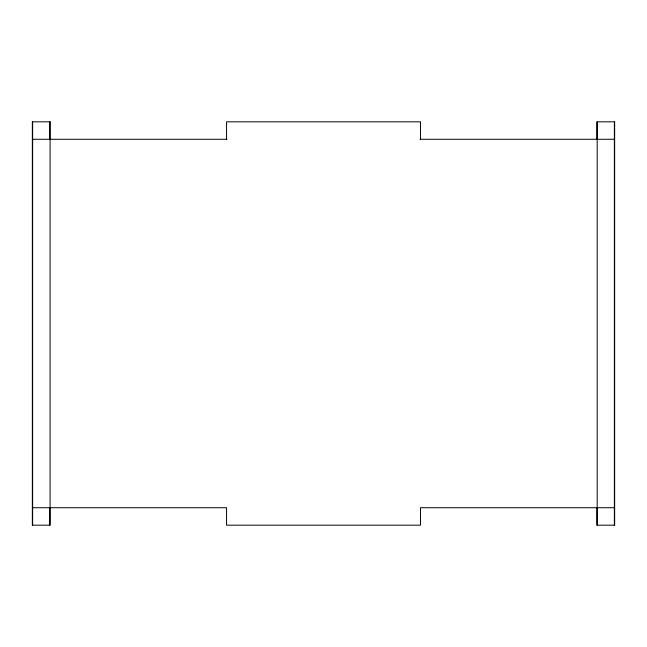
<?xml version="1.0" encoding="UTF-8"?>
<svg xmlns="http://www.w3.org/2000/svg" width="647" height="647" viewBox="0 0 647 647"><rect width="100%" height="100%" fill="white"/><g stroke="black" fill="none" stroke-linecap="round" stroke-linejoin="round"><path stroke-width="0.97" d="M32.35 139.275L226.968 139.275M420.032 139.275L614.65 139.275M32.35 507.725L226.555 507.725L226.555 525.178L420.485 525.178L420.485 507.725L614.65 507.725M614.367 121.822L614.367 525.178M597.197 121.822L597.197 525.178M596.914 139.275L596.914 121.822L614.65 121.822L614.65 525.178L596.914 525.178L596.914 507.725M420.485 139.275L420.485 121.822L226.555 121.822L226.555 139.275M49.803 121.822L49.803 139.275M49.803 507.725L49.803 525.178M32.633 121.822L32.633 525.178M50.086 121.822L32.35 121.822L32.35 525.178L50.086 525.178L50.086 121.822"/></g></svg>
